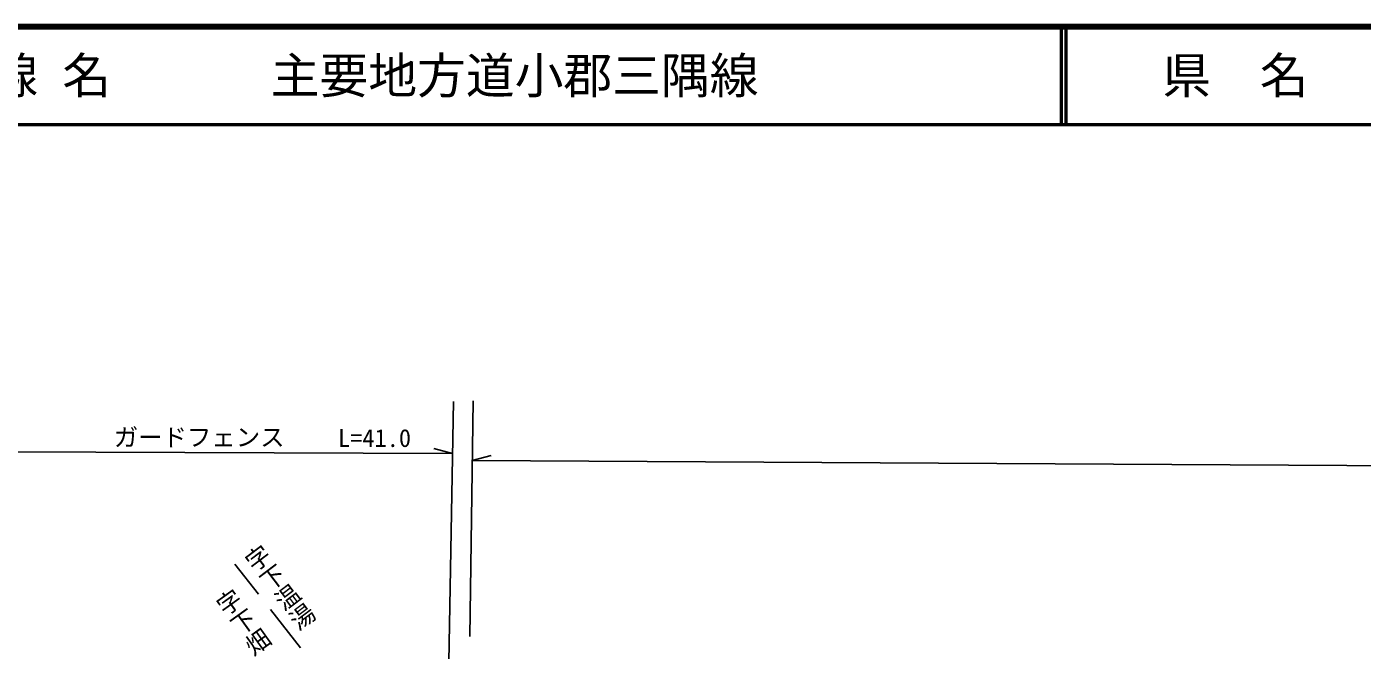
# Model space of a CAD drawing. Units: millimetres, scale not verified. Extents: x 40000 to 680000, y 20000 to 380000.
# Drawn here: x 191716 to 328630, y 316144 to 380000 of the extents above; entities that cross this region are included whole.
import ezdxf
from ezdxf.enums import TextEntityAlignment as Align

# ---------------------------------------------------------------- set-up
doc = ezdxf.new("R2010")
doc.units = ezdxf.units.MM
doc.header["$LTSCALE"] = 1000
for name, color, linetype, lineweight in [('M-BGD', 7, 'Continuous', 25), ('M-TTL', 2, 'Continuous', 140), ('M-TTL-LINE', 7, 'Continuous', 50)]:
    doc.layers.add(name, color=color, linetype=linetype, lineweight=lineweight)
doc.layers.add('M-TTL-TXT', color=7, linetype='Continuous')
doc.styles.add('@ＭＳ ゴシック', font='')
doc.styles.add('ＭＳ ゴシック', font='')
doc.styles.get('@ＭＳ ゴシック').set_extended_font_data('@MS Gothic')
doc.styles.get('ＭＳ ゴシック').set_extended_font_data('MS Gothic')

msp = doc.modelspace()

# ---------------------------------------------------------------- linework, layer by layer
at = {"layer": 'M-BGD'}
for p, q in [((234589, 293255), (235466, 341612)), ((237125, 317560), (237480, 341672)), ((189634, 336465), (235369, 336280)), ((235369, 336280), (233439, 336805)), ((237390, 335577), (239325, 336084)), ((215461, 321898), (213052, 324972)), ((219779, 316389), (216695, 320324))]:
    msp.add_line(p, q, dxfattribs=at)
msp.add_lwpolyline([(237390, 335577), (362894, 334845), (400617, 334045), (422611, 334445), (521129, 341006)], dxfattribs=at)
at = {"layer": 'M-TTL'}
msp.add_line((680000, 380000), (40000, 380000), dxfattribs=at)
at = {"layer": 'M-TTL-LINE'}
for p, q in [((297750, 380000), (297750, 370000)), ((298250, 380000), (298250, 370000)), ((40000, 370000), (680000, 370000))]:
    msp.add_line(p, q, dxfattribs=at)

# ---------------------------------------------------------------- texts
at = {"layer": 'M-BGD', "style": 'ＭＳ ゴシック'}
for s, p in [('ガードフェンス', (209394, 337962)), ('L=41.0', (227377, 337877))]:
    msp.add_text(s, height=1833, dxfattribs=at).set_placement(p, align=Align.MIDDLE_CENTER)
at = {"layer": 'M-BGD', "style": '@ＭＳ ゴシック'}
for s, rotation, p in [('字下温湯', 307.181, (217676, 322583)), ('字下畑', 305.682, (213924, 319028))]:
    msp.add_text(s, height=1833, rotation=rotation, dxfattribs=at).set_placement(p, align=Align.MIDDLE_CENTER)
at = {"layer": 'M-TTL-TXT', "style": 'ＭＳ ゴシック'}
for s, p in [('路 線 名', (180380, 375000)), ('主要地方道小郡三隅線', (216734, 375000))]:
    msp.add_text(s, height=3666, dxfattribs=at).set_placement(p, align=Align.MIDDLE_LEFT)
msp.add_text('県\u3000名', height=3666, dxfattribs=at).set_placement((315625, 375000), align=Align.MIDDLE_CENTER)

doc.saveas('drawing.dxf')
